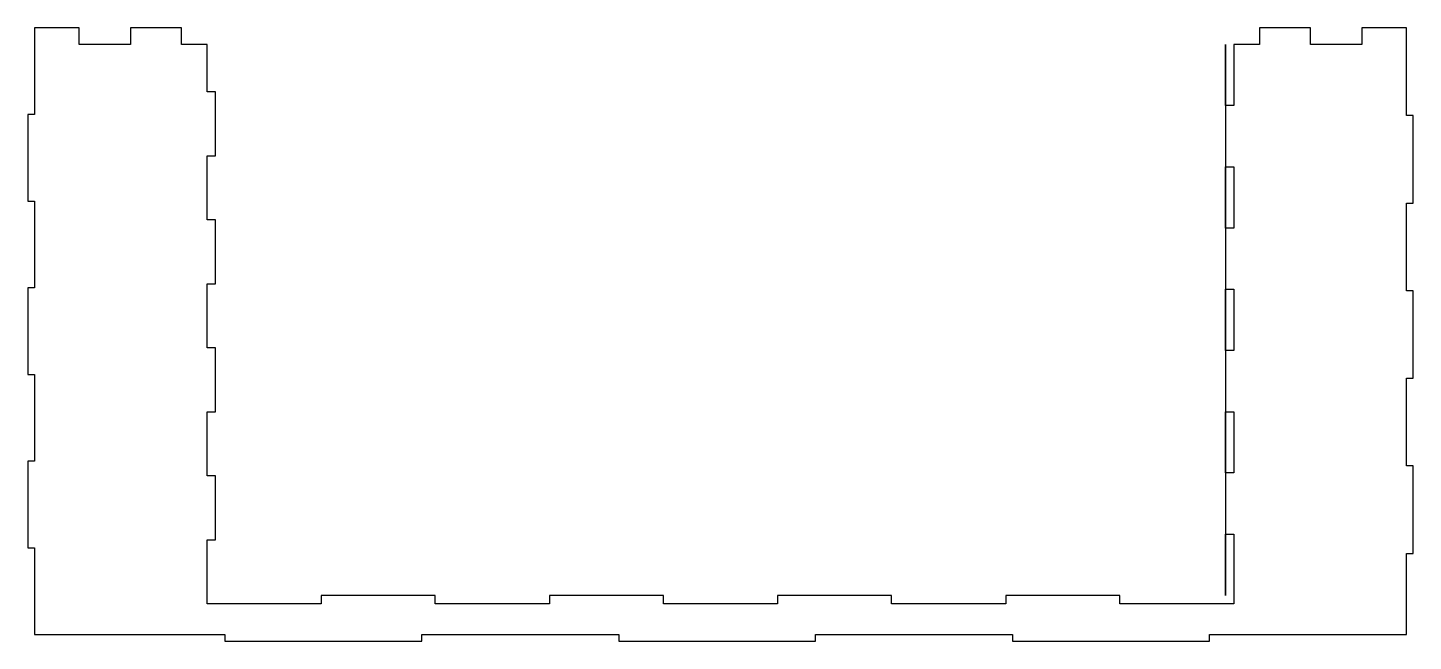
# Model space of a CAD drawing. Header units: millimetres. Extents: x -730 to 100, y 865 to 1232.
import ezdxf

# ---------------------------------------------------------------- set-up
doc = ezdxf.new("R2010")
doc.units = ezdxf.units.MM
doc.layers.get('0').update_dxf_attribs({"linetype": 'CONTINUOUS'})

msp = doc.modelspace()

# ---------------------------------------------------------------- linework, layer by layer
for points in [[(-726, 1232.5), (-726, 1180.57), (-730, 1180.57), (-730, 1128.64), (-726, 1128.64), (-726, 1076.71), (-730, 1076.71), (-730, 1024.79), (-726, 1024.79), (-726, 972.86), (-730, 972.86), (-730, 920.93), (-726, 920.93), (-726, 869), (-612, 869), (-612, 865), (-494, 865), (-494, 869), (-376, 869), (-376, 865), (-258, 865), (-258, 869), (-140, 869), (-140, 865), (-22, 865), (-22, 869), (96, 869), (96, 917.5), (100, 917.5), (100, 970), (96, 970), (96, 1022.5), (100, 1022.5), (100, 1075), (96, 1075), (96, 1127.5), (100, 1127.5), (100, 1180), (96, 1180), (96, 1232.5), (69.26, 1232.5), (69.26, 1222.5), (38.52, 1222.5), (38.52, 1232.5), (7.78, 1232.5), (7.78, 1222.5), (-7.5, 1222.5), (-7.5, 1185.83), (-12.5, 1185.83), (-12.5, 1222.5), (-12.5, 1222.5), (-12.5, 892.5), (-12.5, 892.5), (-12.5, 929.17), (-7.5, 929.17), (-7.5, 887.5), (-75.83, 887.5), (-75.83, 892.5), (-144.17, 892.5), (-144.17, 887.5), (-212.5, 887.5), (-212.5, 892.5), (-280.83, 892.5), (-280.83, 887.5), (-349.17, 887.5), (-349.17, 892.5), (-417.5, 892.5), (-417.5, 887.5), (-485.83, 887.5), (-485.83, 892.5), (-554.17, 892.5), (-554.17, 887.5), (-622.5, 887.5), (-622.5, 925.83), (-617.53, 925.83), (-617.53, 964.17), (-622.5, 964.17), (-622.5, 1002.5), (-617.53, 1002.5), (-617.53, 1040.83), (-622.5, 1040.83), (-622.5, 1079.17), (-617.53, 1079.17), (-617.53, 1117.5), (-622.5, 1117.5), (-622.5, 1155.83), (-617.53, 1155.83), (-617.53, 1194.17), (-622.5, 1194.17), (-622.5, 1222.5), (-637.78, 1222.5), (-637.78, 1232.5), (-668.52, 1232.5), (-668.52, 1222.5), (-699.26, 1222.5), (-699.26, 1232.5)], [(-12.5, 1149.17), (-7.5, 1149.17), (-7.5, 1112.5), (-12.5, 1112.5)], [(-12.5, 1075.83), (-7.5, 1075.83), (-7.5, 1039.17), (-12.5, 1039.17)], [(-7.5, 1002.5), (-7.5, 965.83), (-12.5, 965.83), (-12.5, 1002.5)]]:
    msp.add_lwpolyline(points, close=True)

doc.saveas('drawing.dxf')
